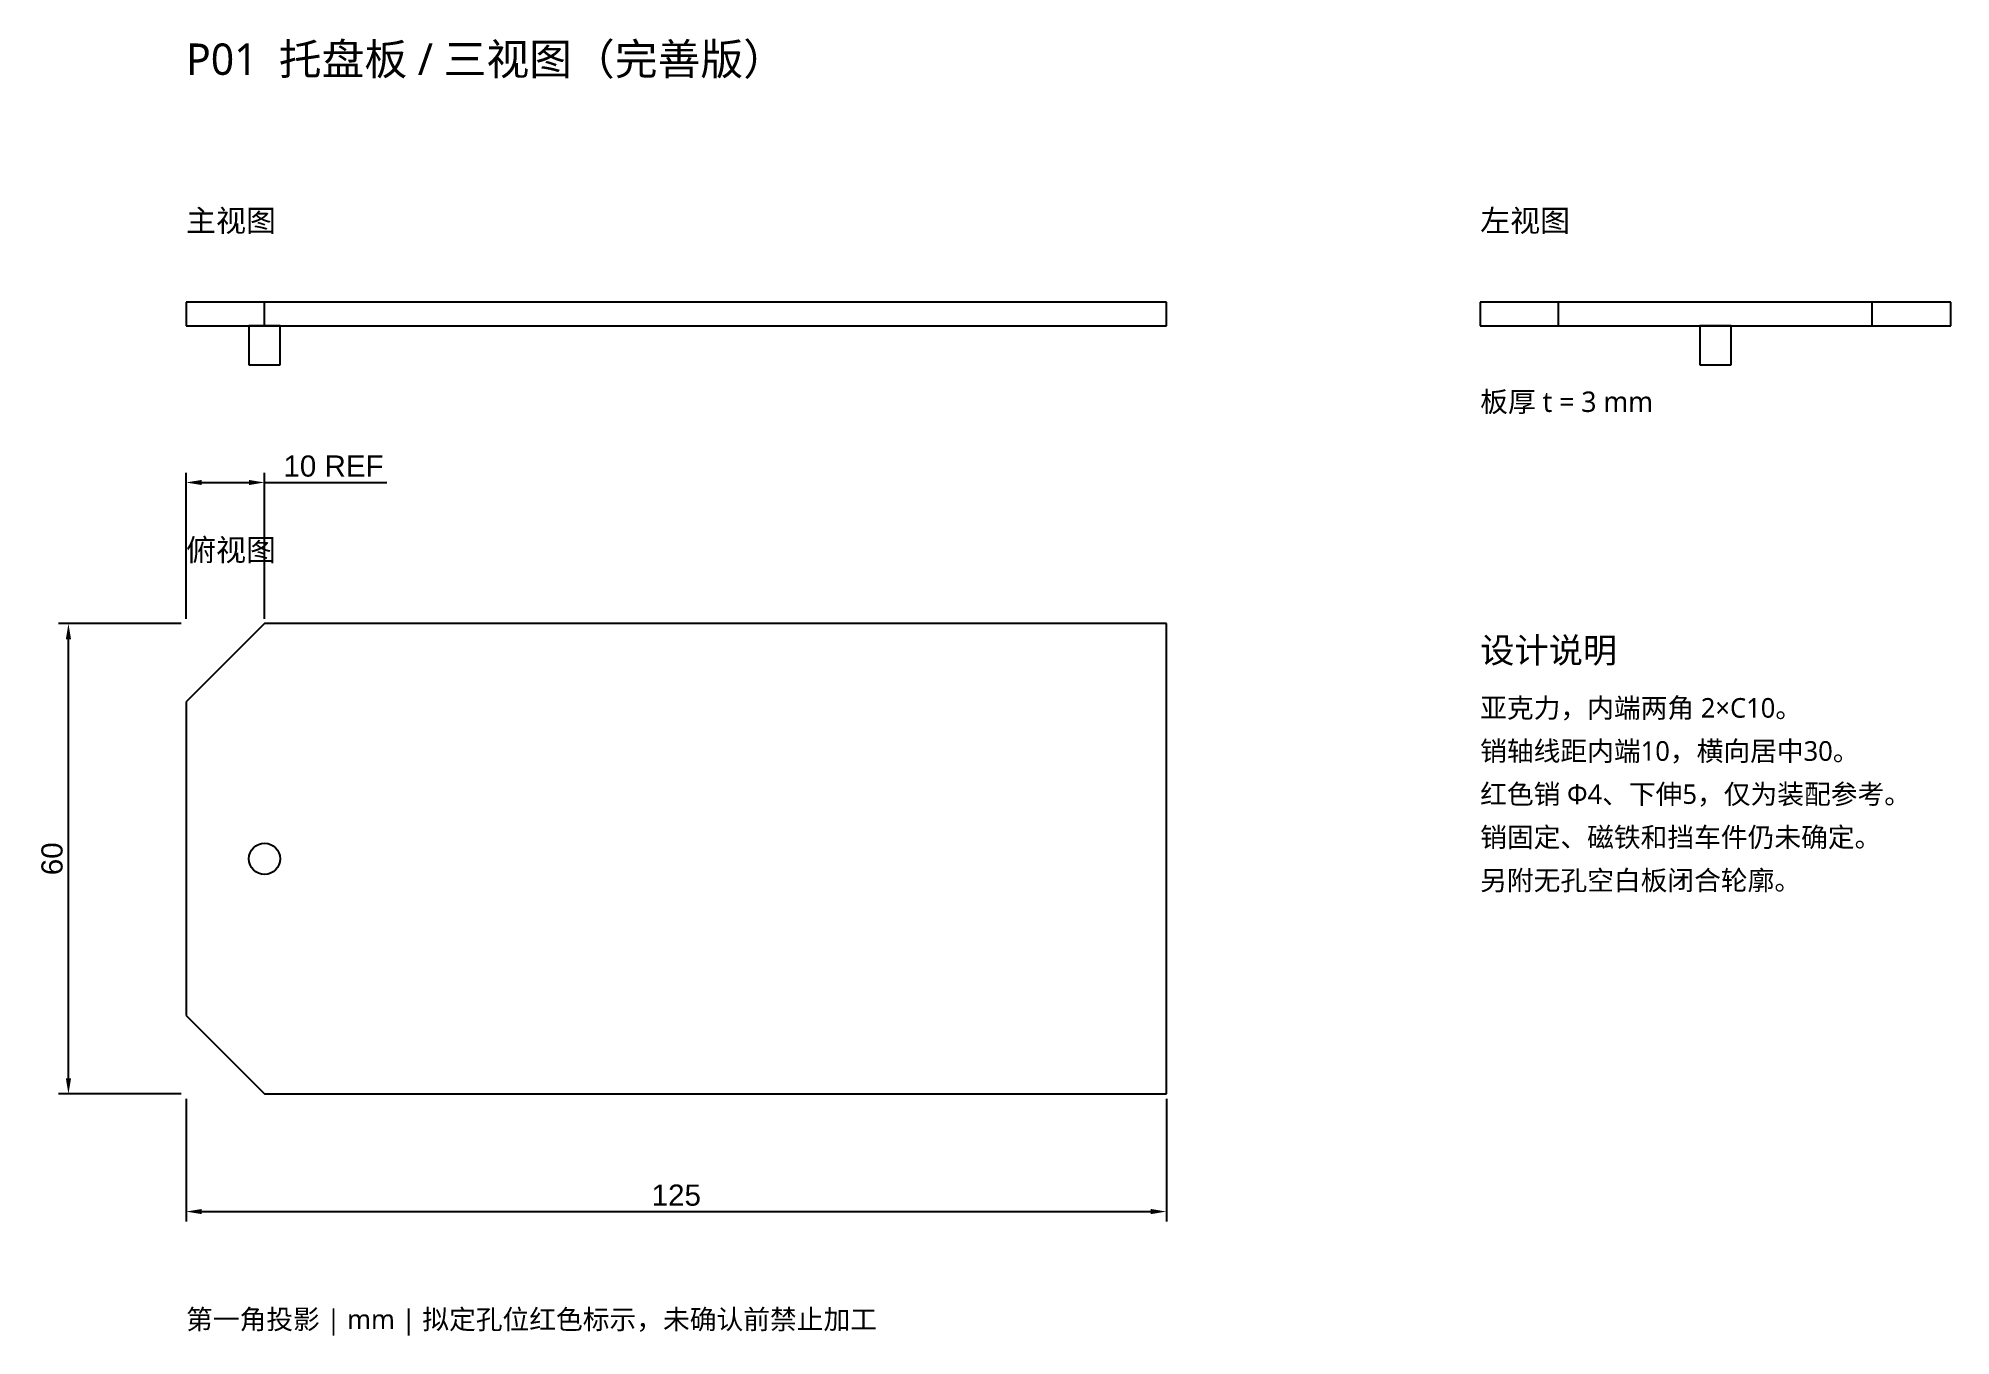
# Model space of a CAD drawing. Header units: millimetres. Extents: x 26 to 270, y 14 to 180.
import ezdxf

# ---------------------------------------------------------------- set-up
doc = ezdxf.new("R2010")
doc.units = ezdxf.units.MM
for name, color, linetype in [('DIMENSIONS', 3, 'Continuous'), ('NOTES', 7, 'Continuous'), ('OUTLINE', 7, 'Continuous'), ('REFERENCE', 1, 'Continuous')]:
    doc.layers.add(name, color=color, linetype=linetype)
doc.styles.add('CN_NOTES', font='Microsoft YaHei.ttf')
doc.styles.get("Standard").update_dxf_attribs({"font": 'arial.ttf'})
doc.dimstyles.new('ISO-25', dxfattribs={"dimtxt": 2.5, "dimasz": 2.5, "dimexe": 1.25, "dimexo": 0.625, "dimtad": 1, "dimtxsty": 'Standard', "dimcen": 2.5, "dimadec": 0, "dimazin": 0, "dimtfac": 1, "dimtmove": 0, "dimatfit": 3, "dimfxl": 1, "dimarcsym": 0})

# ---------------------------------------------------------------- blocks, each defined once
blk = doc.blocks.new('*D1')
at = {"layer": 'Defpoints', "color": 0, "transparency": 16777216}
for p in [(45, 45), (170, 45), (170, 30)]:
    blk.add_point(p, dxfattribs=at)
at = {"layer": 'DIMENSIONS', "color": 0, "lineweight": -2, "transparency": 16777216}
for p, q in [((45, 44.38), (45, 28.75)), ((170, 44.38), (170, 28.75)), ((47, 30), (168, 30))]:
    blk.add_line(p, q, dxfattribs=at)
at = {"layer": 'DIMENSIONS', "color": 0, "transparency": 16777216}
for points in [[(47, 30.33), (47, 29.67), (45, 30)], [(168, 30.33), (168, 29.67), (170, 30)]]:
    blk.add_solid(points, dxfattribs=at)
at = {"layer": 'DIMENSIONS', "color": 0, "transparency": 16777216, "insert": (107.5, 32.08), "char_height": 2.7, "attachment_point": 5}
blk.add_mtext('125', dxfattribs=at)
blk = doc.blocks.new('*D2')
at = {"layer": 'Defpoints', "color": 0, "transparency": 16777216}
for p in [(30, 105), (45, 105), (45, 45)]:
    blk.add_point(p, dxfattribs=at)
at = {"layer": 'DIMENSIONS', "color": 0, "lineweight": -2, "transparency": 16777216}
for p, q in [((44.38, 105), (28.75, 105)), ((30, 47), (30, 103)), ((44.38, 45), (28.75, 45))]:
    blk.add_line(p, q, dxfattribs=at)
at = {"layer": 'DIMENSIONS', "color": 0, "transparency": 16777216}
for points in [[(29.67, 103), (30.33, 103), (30, 105)], [(29.67, 47), (30.33, 47), (30, 45)]]:
    blk.add_solid(points, dxfattribs=at)
at = {"layer": 'DIMENSIONS', "color": 0, "transparency": 16777216, "insert": (27.92, 75), "char_height": 2.7, "attachment_point": 5, "rotation": 90}
blk.add_mtext('60', dxfattribs=at)
blk = doc.blocks.new('*D3')
at = {"layer": 'Defpoints', "color": 0, "transparency": 16777216}
for p in [(55, 123), (45, 105), (55, 105)]:
    blk.add_point(p, dxfattribs=at)
at = {"layer": 'DIMENSIONS', "color": 0, "lineweight": -2, "transparency": 16777216}
for p, q in [((45, 105.62), (45, 124.25)), ((47, 123), (53, 123)), ((55, 105.62), (55, 124.25)), ((55, 123), (70.6, 123))]:
    blk.add_line(p, q, dxfattribs=at)
at = {"layer": 'DIMENSIONS', "color": 0, "transparency": 16777216}
for points in [[(47, 123.33), (47, 122.67), (45, 123)], [(53, 123.33), (53, 122.67), (55, 123)]]:
    blk.add_solid(points, dxfattribs=at)
at = {"layer": 'DIMENSIONS', "color": 0, "transparency": 16777216, "insert": (63.8, 125.08), "char_height": 2.7, "attachment_point": 5}
blk.add_mtext('10 REF', dxfattribs=at)

msp = doc.modelspace()

# ---------------------------------------------------------------- linework, layer by layer
at = {"layer": 'OUTLINE'}
for p, q in [((170, 146), (45, 146)), ((45, 146), (45, 143)), ((55, 143), (55, 146)), ((170, 143), (170, 146)), ((270, 146), (210, 146)), ((210, 146), (210, 143)), ((220, 143), (220, 146)), ((260, 143), (260, 146)), ((270, 143), (270, 146)), ((45, 143), (170, 143)), ((210, 143), (270, 143)), ((55, 105), (45, 95)), ((170, 105), (55, 105)), ((170, 45), (170, 105)), ((45, 95), (45, 55)), ((45, 55), (55, 45)), ((55, 45), (170, 45))]:
    msp.add_line(p, q, dxfattribs=at)
at = {"layer": 'REFERENCE'}
for p, q in [((57, 143), (53, 143)), ((53, 143), (53, 138)), ((57, 138), (57, 143)), ((242, 143), (238, 143)), ((238, 143), (238, 138)), ((242, 138), (242, 143)), ((53, 138), (57, 138)), ((238, 138), (242, 138))]:
    msp.add_line(p, q, dxfattribs=at)
msp.add_circle((55, 75), 2, dxfattribs=at)

# ---------------------------------------------------------------- texts
at = {"layer": 'NOTES', "style": 'CN_NOTES'}
for s, height, p in [('P01  托盘板 / 三视图（完善版）', 4, (45, 175)), ('主视图', 2.8, (45, 155)), ('左视图', 2.8, (210, 155)), ('板厚 t = 3 mm', 2.6, (210, 132)), ('俯视图', 2.8, (45, 113)), ('设计说明', 3.2, (210, 100)), ('亚克力，内端两角 2×C10。', 2.5, (210, 93)), ('销轴线距内端10，横向居中30。', 2.5, (210, 87.5)), ('红色销 Φ4、下伸5，仅为装配参考。', 2.5, (210, 82)), ('销固定、磁铁和挡车件仍未确定。', 2.5, (210, 76.5)), ('另附无孔空白板闭合轮廓。', 2.5, (210, 71)), ('第一角投影 | mm | 拟定孔位红色标示，未确认前禁止加工', 2.5, (45, 15))]:
    msp.add_text(s, height=height, dxfattribs=at).set_placement(p)

# ---------------------------------------------------------------- dimensions: what is measured, and where the dimension line sits
at = {"layer": 'DIMENSIONS'}
dim = msp.add_linear_dim(base=(55, 123), p1=(45, 105), p2=(55, 105), text='<> REF', dimstyle='ISO-25', override={"dimtxt": 2.7, "dimasz": 2, "dimgap": 0.7, "dimdec": 0, "dimlfac": 1}, dxfattribs=at)
dim.commit()
dim.dimension.update_dxf_attribs({"geometry": '*D3', "text_midpoint": (63.8, 125.08)})
dim = msp.add_linear_dim(base=(30, 105), p1=(45, 45), p2=(45, 105), angle=90, dimstyle='ISO-25', override={"dimtxt": 2.7, "dimasz": 2, "dimgap": 0.7, "dimdec": 0, "dimlfac": 1}, dxfattribs=at)
dim.commit()
dim.dimension.update_dxf_attribs({"geometry": '*D2', "text_midpoint": (27.92, 75)})
dim = msp.add_linear_dim(base=(170, 30), p1=(45, 45), p2=(170, 45), dimstyle='ISO-25', override={"dimtxt": 2.7, "dimasz": 2, "dimgap": 0.7, "dimdec": 0, "dimlfac": 1}, dxfattribs=at)
dim.commit()
dim.dimension.update_dxf_attribs({"geometry": '*D1', "text_midpoint": (107.5, 32.08)})

doc.saveas('drawing.dxf')
